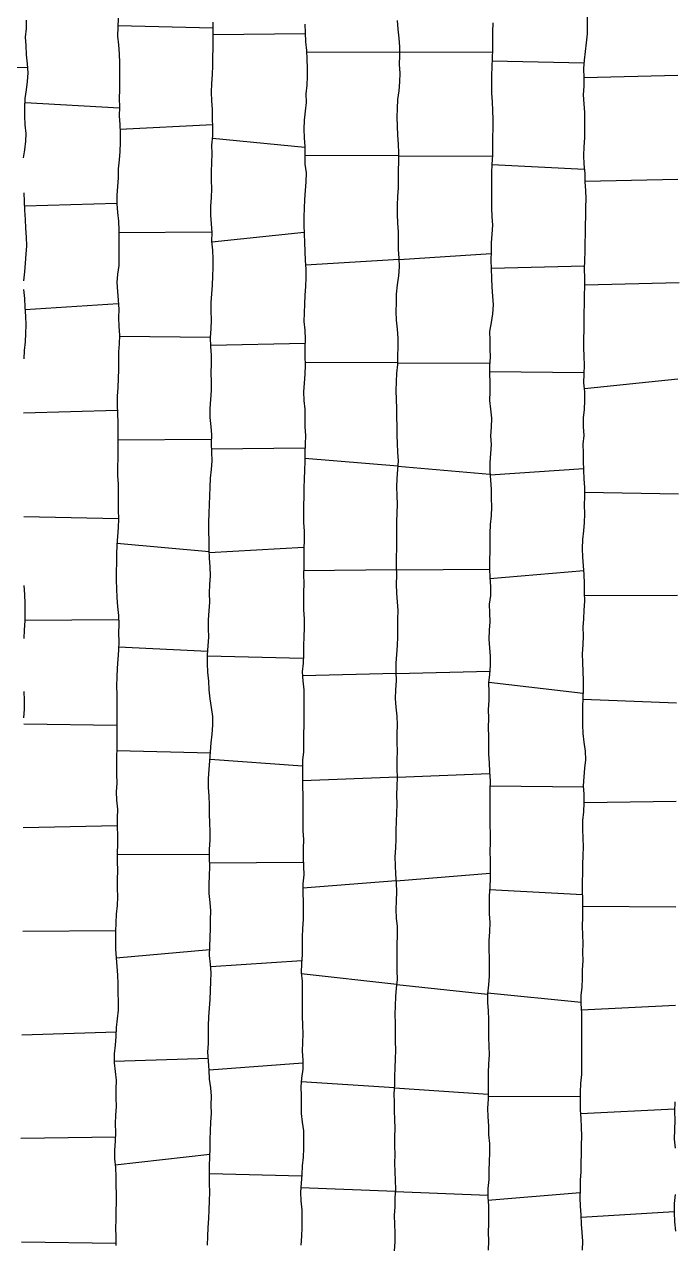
# Model space of a CAD drawing. Extents: x 703186 to 703989, y 1560402 to 1561368.
# Drawn here: x 703369.6 to 703401, y 1560565.7 to 1560624.5 of the extents above; entities that cross this region are included whole.
import ezdxf

# ---------------------------------------------------------------- set-up
doc = ezdxf.new("R2010")
doc.units = 0
doc.layers.add('10124_2002_REAL', color=30, linetype='Continuous')
doc.layers.add('AGROCAD PLL', color=7, linetype='Continuous')

msp = doc.modelspace()

# ---------------------------------------------------------------- linework, layer by layer
at = {"layer": '10124_2002_REAL'}
for points in [[(703369.5537, 1560618.0896), (703369.6171, 1560618.4848), (703369.6703, 1560618.89), (703369.6803, 1560619.2682), (703369.6353, 1560619.6805), (703369.6194, 1560620.1087), (703369.6213, 1560620.5269), (703369.645, 1560620.9529), (703369.7072, 1560621.3678), (703369.7573, 1560621.7747), (703369.7794, 1560622.1934), (703369.7454, 1560622.6204), (703369.7085, 1560623.0616), (703369.6835, 1560623.5053), (703369.6586, 1560623.9161), (703369.6982, 1560624.3291), (703369.7028, 1560624.734)], [(703374.1202, 1560624.8281), (703374.11, 1560624.3932), (703374.0918, 1560623.9606), (703374.1359, 1560623.5436), (703374.1712, 1560623.105), (703374.1849, 1560622.6799), (703374.1846, 1560622.2422), (703374.192, 1560621.8114), (703374.1848, 1560621.3799), (703374.1728, 1560620.9553), (703374.1827, 1560620.5366), (703374.1753, 1560620.1131), (703374.1986, 1560619.6997), (703374.2197, 1560619.2741), (703374.2253, 1560618.8343), (703374.2003, 1560618.4014), (703374.1672, 1560617.9891), (703374.1299, 1560617.5585), (703374.1272, 1560617.126), (703374.1009, 1560616.7144), (703374.0542, 1560616.2908), (703374.0567, 1560615.8725), (703374.0957, 1560615.4532), (703374.1382, 1560615.0344), (703374.1558, 1560614.6007), (703374.1597, 1560614.1704), (703374.1555, 1560613.7551), (703374.1502, 1560613.3306), (703374.1503, 1560612.9064), (703374.1011, 1560612.4817), (703374.0599, 1560612.0787), (703374.0872, 1560611.653), (703374.1189, 1560611.2267), (703374.1542, 1560610.8016), (703374.1396, 1560610.3801), (703374.1502, 1560609.9647), (703374.1829, 1560609.5367), (703374.1776, 1560609.133), (703374.1441, 1560608.7369), (703374.1466, 1560608.3097), (703374.1431, 1560607.8819), (703374.1294, 1560607.453), (703374.103, 1560607.0273), (703374.0722, 1560606.6038), (703374.0822, 1560606.177), (703374.0909, 1560605.7509), (703374.1108, 1560605.3228), (703374.1034, 1560604.9073), (703374.1054, 1560604.4818), (703374.1098, 1560604.0509), (703374.1102, 1560603.6204), (703374.092, 1560603.1994), (703374.0997, 1560602.7767), (703374.1276, 1560602.3598), (703374.1219, 1560601.9407), (703374.1188, 1560601.5261), (703374.1231, 1560601.1046), (703374.1409, 1560600.682), (703374.1322, 1560600.2638), (703374.0926, 1560599.8335), (703374.0551, 1560599.416), (703374.0507, 1560598.9923), (703374.048, 1560598.571), (703374.0359, 1560598.1534), (703374.0262, 1560597.7368), (703374.0451, 1560597.3104), (703374.0593, 1560596.8903), (703374.0929, 1560596.4629), (703374.135, 1560596.0336), (703374.1516, 1560595.6079), (703374.1444, 1560595.1813), (703374.1539, 1560594.7729), (703374.1339, 1560594.351), (703374.11, 1560593.9238), (703374.0844, 1560593.4925), (703374.0537, 1560593.0614), (703374.0486, 1560592.636), (703374.0655, 1560592.2037), (703374.0659, 1560591.7664), (703374.0646, 1560591.3348), (703374.0669, 1560590.9078), (703374.0584, 1560590.4859), (703374.0615, 1560590.0605), (703374.0579, 1560589.6359), (703374.0482, 1560589.2099), (703374.0503, 1560588.7861), (703374.0506, 1560588.3728), (703374.0604, 1560587.9525), (703374.0351, 1560587.5294), (703374.0491, 1560587.1176), (703374.0878, 1560586.6909), (703374.0741, 1560586.2601), (703374.0828, 1560585.8322), (703374.0917, 1560585.4189), (703374.0953, 1560584.9999), (703374.08, 1560584.5707), (703374.078, 1560584.1647), (703374.092, 1560583.7408), (703374.0821, 1560583.2983), (703374.0741, 1560582.8815), (703374.0899, 1560582.4643), (703374.0814, 1560582.0468), (703374.0355, 1560581.6327), (703374.0169, 1560581.2038), (703374.0044, 1560580.7892), (703373.9997, 1560580.3737), (703373.9936, 1560579.945), (703374.0224, 1560579.5264), (703374.0591, 1560579.1075), (703374.0886, 1560578.687), (703374.106, 1560578.2636), (703374.1149, 1560577.8351), (703374.1202, 1560577.4218), (703374.1287, 1560577.0068), (703374.0771, 1560576.5785), (703374.0364, 1560576.1616), (703374.0173, 1560575.7388), (703373.974, 1560575.3081), (703373.925, 1560574.8934), (703373.9393, 1560574.4693), (703373.9836, 1560574.0497), (703374.0228, 1560573.6267), (703374.0192, 1560573.1938), (703374.0067, 1560572.7798), (703374.0235, 1560572.3633), (703373.9915, 1560571.9324), (703373.978, 1560571.5197), (703373.9952, 1560571.1018), (703373.9875, 1560570.6811), (703373.9545, 1560570.248), (703373.9516, 1560569.8324), (703373.9985, 1560569.4117), (703374.0197, 1560568.9674), (703374.0083, 1560568.548), (703374.0283, 1560568.148), (703374.03, 1560567.7272), (703374.0188, 1560567.3312), (703374.0051, 1560566.9113), (703373.992, 1560566.4988), (703374.0078, 1560566.0834), (703374.0199, 1560565.6595)], [(703378.4415, 1560565.6715), (703378.4456, 1560566.089), (703378.4736, 1560566.5256), (703378.4954, 1560566.9554), (703378.5087, 1560567.3802), (703378.5273, 1560567.8045), (703378.5443, 1560568.2234), (703378.5255, 1560568.6504), (703378.5258, 1560569.073), (703378.5367, 1560569.4961), (703378.5433, 1560569.9217), (703378.5583, 1560570.3485), (703378.5622, 1560570.7714), (703378.5758, 1560571.1803), (703378.6038, 1560571.603), (703378.6289, 1560572.02), (703378.6104, 1560572.4239), (703378.6282, 1560572.8492), (703378.6025, 1560573.2632), (703378.5349, 1560573.6759), (703378.5197, 1560574.1044), (703378.4876, 1560574.5357), (703378.4546, 1560574.9755), (703378.4802, 1560575.3978), (703378.4831, 1560575.8168), (703378.4819, 1560576.2375), (703378.4972, 1560576.6726), (703378.529, 1560577.0932), (703378.5604, 1560577.5106), (703378.5791, 1560577.9422), (703378.5981, 1560578.3805), (703378.6078, 1560578.8048), (703378.5814, 1560579.2179), (703378.5375, 1560579.636), (703378.5416, 1560580.0702), (703378.5623, 1560580.5093), (703378.5761, 1560580.9304), (703378.5876, 1560581.3615), (703378.5915, 1560581.7916), (703378.5593, 1560582.1968), (703378.5165, 1560582.6263), (703378.5177, 1560583.0575), (703378.5336, 1560583.4904), (703378.5407, 1560583.9123), (703378.5382, 1560584.3367), (703378.5295, 1560584.7625), (703378.5581, 1560585.1937), (703378.5674, 1560585.6142), (703378.5514, 1560586.0283), (703378.5264, 1560586.4643), (703378.5264, 1560586.8979), (703378.5227, 1560587.3149), (703378.4903, 1560587.7328), (703378.4896, 1560588.1739), (703378.5158, 1560588.6021), (703378.5509, 1560589.0242), (703378.5812, 1560589.461), (703378.606, 1560589.8855), (703378.6531, 1560590.3148), (703378.6916, 1560590.7353), (703378.6931, 1560591.1591), (703378.6334, 1560591.5849), (703378.5643, 1560592.0118), (703378.5161, 1560592.4364), (703378.4933, 1560592.8684), (703378.4571, 1560593.297), (703378.4336, 1560593.7084), (703378.4427, 1560594.1295), (703378.4641, 1560594.5605), (703378.4993, 1560594.9895), (703378.489, 1560595.3995), (703378.4811, 1560595.8248), (703378.5209, 1560596.2523), (703378.5482, 1560596.6679), (703378.5375, 1560597.0986), (703378.5529, 1560597.5244), (703378.5738, 1560597.9379), (703378.5582, 1560598.3666), (703378.5381, 1560598.7885), (703378.5148, 1560599.217), (703378.5136, 1560599.6456), (703378.4989, 1560600.0786), (703378.4958, 1560600.528), (703378.5231, 1560600.9612), (703378.5314, 1560601.3744), (703378.5443, 1560601.8025), (703378.5703, 1560602.222), (703378.5865, 1560602.6414), (703378.628, 1560603.0601), (703378.6628, 1560603.4773), (703378.6377, 1560603.9081), (703378.6327, 1560604.3213), (703378.6391, 1560604.7366), (703378.6065, 1560605.1455), (703378.5662, 1560605.5722), (703378.5677, 1560606.0107), (703378.6015, 1560606.4442), (703378.6355, 1560606.8692), (703378.6225, 1560607.2967), (703378.6102, 1560607.7272), (703378.6308, 1560608.1676), (703378.6275, 1560608.5838), (703378.5921, 1560608.9968), (703378.5825, 1560609.4274), (703378.6078, 1560609.856), (703378.6224, 1560610.2809), (703378.6092, 1560610.7026), (703378.6152, 1560611.1172), (703378.6522, 1560611.5386), (703378.6835, 1560611.9597), (703378.6899, 1560612.3795), (703378.7031, 1560612.8003), (703378.7093, 1560613.22), (703378.6903, 1560613.6477), (703378.646, 1560614.0706), (703378.6528, 1560614.4872), (703378.6349, 1560614.9115), (703378.6013, 1560615.3352), (703378.5978, 1560615.7588), (703378.6258, 1560616.1878), (703378.6459, 1560616.5961), (703378.6263, 1560617.0133), (703378.6254, 1560617.4236), (703378.6382, 1560617.8607), (703378.6591, 1560618.2922), (703378.6471, 1560618.7081), (703378.6898, 1560619.1497), (703378.692, 1560619.5692), (703378.6688, 1560619.9942), (703378.6705, 1560620.4192), (703378.638, 1560620.8357), (703378.6341, 1560621.2596), (703378.6519, 1560621.6725), (703378.6754, 1560622.1022), (703378.6915, 1560622.5339), (703378.6952, 1560622.9504), (703378.7073, 1560623.3745), (703378.7113, 1560623.8034), (703378.7064, 1560624.2083), (703378.7045, 1560624.6352)], [(703383.1311, 1560624.534), (703383.1483, 1560624.1164), (703383.1712, 1560623.6858), (703383.207, 1560623.2673), (703383.2259, 1560622.8438), (703383.2428, 1560622.419), (703383.2505, 1560622.0073), (703383.2207, 1560621.5889), (703383.1778, 1560621.1701), (703383.1904, 1560620.7566), (703383.1501, 1560620.3404), (703383.1052, 1560619.9096), (703383.0807, 1560619.4753), (703383.0955, 1560619.0587), (703383.1373, 1560618.6332), (703383.1235, 1560618.206), (703383.1371, 1560617.7812), (703383.1936, 1560617.3683), (703383.1757, 1560616.9405), (703383.1421, 1560616.5211), (703383.1085, 1560616.091), (703383.1056, 1560615.6688), (703383.0879, 1560615.2506), (703383.0821, 1560614.8399), (703383.0969, 1560614.4218), (703383.1231, 1560614.0049), (703383.1369, 1560613.5754), (703383.15, 1560613.1495), (703383.1764, 1560612.7299), (703383.1778, 1560612.3084), (703383.1576, 1560611.8899), (703383.1249, 1560611.464), (703383.1182, 1560611.0429), (703383.0997, 1560610.6272), (703383.0892, 1560610.2028), (703383.1351, 1560609.7761), (703383.1542, 1560609.347), (703383.1391, 1560608.9281), (703383.1338, 1560608.5223), (703383.1441, 1560608.0931), (703383.134, 1560607.656), (703383.0921, 1560607.2348), (703383.0595, 1560606.8104), (703383.082, 1560606.3997), (703383.1389, 1560605.9799), (703383.1264, 1560605.5562), (703383.1369, 1560605.1282), (703383.1668, 1560604.6999), (703383.1481, 1560604.2877), (703383.1322, 1560603.8688), (703383.1303, 1560603.4476), (703383.1092, 1560603.0273), (703383.0936, 1560602.6025), (703383.0874, 1560602.1791), (703383.0875, 1560601.7576), (703383.0625, 1560601.3297), (703383.0634, 1560600.9241), (703383.0659, 1560600.5101), (703383.0959, 1560600.0942), (703383.097, 1560599.6721), (703383.0866, 1560599.2421), (703383.0903, 1560598.8153), (703383.0762, 1560598.4008), (703383.061, 1560597.9828), (703383.076, 1560597.5645), (703383.0699, 1560597.1361), (703383.0721, 1560596.7116), (703383.0729, 1560596.2951), (703383.1007, 1560595.8652), (703383.0952, 1560595.4345), (703383.0813, 1560595.0008), (703383.0637, 1560594.5819), (703383.0691, 1560594.1544), (703383.0428, 1560593.7328), (703383.0013, 1560593.3073), (703383.0304, 1560592.8776), (703383.0799, 1560592.45), (703383.0895, 1560592.0133), (703383.0814, 1560591.5847), (703383.0799, 1560591.1713), (703383.0766, 1560590.7325), (703383.0736, 1560590.3186), (703383.0741, 1560589.8937), (703383.0626, 1560589.4628), (703383.025, 1560589.0478), (703383.015, 1560588.6227), (703383.0134, 1560588.2035), (703383.0175, 1560587.7848), (703383.038, 1560587.3575), (703383.0285, 1560586.9314), (703383.0276, 1560586.5065), (703383.0342, 1560586.0735), (703383.0358, 1560585.6532), (703383.0648, 1560585.2278), (703383.0464, 1560584.7961), (703383.0526, 1560584.3576), (703383.0725, 1560583.9287), (703383.0804, 1560583.5177), (703383.0409, 1560583.0927), (703383.04, 1560582.6571), (703383.0533, 1560582.2289), (703383.0475, 1560581.8064), (703383.0551, 1560581.369), (703383.0188, 1560580.943), (703383.0042, 1560580.5218), (703383.0098, 1560580.0963), (703383.0077, 1560579.6659), (703382.9693, 1560579.2433), (703382.9489, 1560578.812), (703383.0058, 1560578.4017), (703382.9963, 1560577.9759), (703382.9957, 1560577.5442), (703383.0001, 1560577.1243), (703383.0027, 1560576.7081), (703383.0121, 1560576.2781), (703383.0319, 1560575.8634), (703383.0224, 1560575.4414), (703383.0078, 1560575.0194), (703383.0396, 1560574.5969), (703383.0311, 1560574.1563), (703382.9738, 1560573.7257), (703382.9449, 1560573.2967), (703382.9489, 1560572.8735), (703382.9509, 1560572.4479), (703382.9576, 1560572.0255), (703383.0068, 1560571.6057), (703383.0629, 1560571.1755), (703383.0738, 1560570.7395), (703383.0652, 1560570.3304), (703383.0504, 1560569.9166), (703383.0066, 1560569.4927), (703382.9867, 1560569.0786), (703382.9596, 1560568.6565), (703382.9289, 1560568.2296), (703382.9422, 1560567.8059), (703382.9872, 1560567.3823), (703382.9902, 1560566.9467), (703382.9856, 1560566.5228), (703382.9658, 1560566.1089), (703382.9382, 1560565.6769)], [(703387.4507, 1560565.402), (703387.491, 1560565.8346), (703387.4916, 1560566.2619), (703387.4732, 1560566.6768), (703387.4574, 1560567.0971), (703387.4868, 1560567.5219), (703387.4974, 1560567.9471), (703387.514, 1560568.3748), (703387.5078, 1560568.7966), (703387.4818, 1560569.2072), (703387.4791, 1560569.6218), (703387.4829, 1560570.04), (703387.4797, 1560570.4658), (703387.4788, 1560570.8897), (703387.4888, 1560571.3037), (703387.4679, 1560571.7236), (703387.46, 1560572.1411), (703387.4549, 1560572.5512), (703387.4459, 1560572.9691), (703387.474, 1560573.3981), (703387.4683, 1560573.8033), (703387.4829, 1560574.224), (703387.5074, 1560574.6625), (703387.5175, 1560575.08), (703387.509, 1560575.5064), (703387.5013, 1560575.9388), (703387.5009, 1560576.3661), (703387.4963, 1560576.7911), (703387.4979, 1560577.2152), (703387.516, 1560577.6533), (703387.5512, 1560578.068), (703387.5957, 1560578.4759), (703387.5899, 1560578.9077), (703387.5845, 1560579.3219), (703387.5781, 1560579.7381), (703387.5843, 1560580.1656), (703387.6068, 1560580.6041), (703387.5959, 1560581.0277), (703387.5515, 1560581.432), (703387.5314, 1560581.8596), (703387.5473, 1560582.2764), (703387.5742, 1560582.7003), (703387.5525, 1560583.1357), (703387.5193, 1560583.5525), (703387.5063, 1560583.9687), (703387.4969, 1560584.3936), (703387.5279, 1560584.8273), (703387.5387, 1560585.2514), (703387.5369, 1560585.6707), (703387.5473, 1560586.0984), (703387.5704, 1560586.5149), (703387.5821, 1560586.9337), (703387.5677, 1560587.3617), (703387.5842, 1560587.7968), (703387.6053, 1560588.2106), (703387.5881, 1560588.6415), (703387.5828, 1560589.0669), (703387.5945, 1560589.4818), (703387.5851, 1560589.9028), (703387.5812, 1560590.3259), (703387.6001, 1560590.7567), (703387.5822, 1560591.172), (703387.5442, 1560591.6058), (703387.5133, 1560592.0322), (703387.5191, 1560592.4522), (703387.5465, 1560592.8769), (703387.5359, 1560593.3047), (703387.5441, 1560593.7346), (703387.5645, 1560594.155), (703387.5986, 1560594.5796), (703387.6153, 1560595.0001), (703387.6196, 1560595.4158), (703387.6223, 1560595.848), (703387.6307, 1560596.2705), (703387.6032, 1560596.6836), (703387.5755, 1560597.1038), (703387.5491, 1560597.5383), (703387.5648, 1560597.976), (703387.5614, 1560598.4081), (703387.5493, 1560598.8339), (703387.5699, 1560599.2639), (703387.572, 1560599.6875), (703387.5701, 1560600.1171), (703387.575, 1560600.5457), (703387.5863, 1560600.9709), (703387.5998, 1560601.3849), (703387.578, 1560601.8078), (703387.5629, 1560602.2313), (703387.5834, 1560602.6406), (703387.6114, 1560603.069), (703387.6462, 1560603.486), (703387.6183, 1560603.8971), (703387.6074, 1560604.3261), (703387.5871, 1560604.7273), (703387.5894, 1560605.1553), (703387.5678, 1560605.5881), (703387.568, 1560606.0147), (703387.5579, 1560606.4451), (703387.5442, 1560606.871), (703387.5481, 1560607.2955), (703387.5748, 1560607.7187), (703387.6137, 1560608.1265), (703387.6149, 1560608.5443), (703387.6283, 1560608.9651), (703387.6412, 1560609.4001), (703387.606, 1560609.8283), (703387.5538, 1560610.2622), (703387.5323, 1560610.685), (703387.5592, 1560611.1037), (703387.5614, 1560611.5261), (703387.6047, 1560611.9659), (703387.6638, 1560612.3975), (703387.7062, 1560612.8432), (703387.68, 1560613.2571), (703387.6489, 1560613.6737), (703387.6559, 1560614.0919), (703387.643, 1560614.5171), (703387.6255, 1560614.9502), (703387.6073, 1560615.3813), (703387.6089, 1560615.8076), (703387.6247, 1560616.2327), (703387.6517, 1560616.6435), (703387.645, 1560617.0644), (703387.6501, 1560617.4883), (703387.6676, 1560617.9208), (703387.669, 1560618.3358), (703387.6534, 1560618.7567), (703387.6205, 1560619.1875), (703387.5969, 1560619.6129), (703387.5794, 1560620.0456), (703387.5945, 1560620.4762), (703387.6212, 1560620.9035), (703387.6766, 1560621.329), (703387.7138, 1560621.751), (703387.7237, 1560622.1785), (703387.7031, 1560622.596), (703387.7121, 1560623.0251), (703387.7108, 1560623.4491), (703387.6786, 1560623.8687), (703387.6322, 1560624.292), (703387.6054, 1560624.7092)], [(703392.1972, 1560624.6016), (703392.1919, 1560624.1677), (703392.1803, 1560623.7375), (703392.1872, 1560623.3194), (703392.1663, 1560622.8966), (703392.1569, 1560622.4724), (703392.144, 1560622.0564), (703392.1304, 1560621.6255), (703392.1437, 1560621.2116), (703392.1725, 1560620.7878), (703392.186, 1560620.3684), (703392.2023, 1560619.9385), (703392.1991, 1560619.5073), (703392.1909, 1560619.0877), (703392.1783, 1560618.6507), (703392.1802, 1560618.2231), (703392.1524, 1560617.791), (703392.1311, 1560617.3615), (703392.1298, 1560616.9329), (703392.1398, 1560616.4986), (703392.1315, 1560616.0685), (703392.1331, 1560615.672), (703392.1512, 1560615.2652), (703392.1811, 1560614.8434), (703392.1592, 1560614.4177), (703392.1273, 1560613.9867), (703392.1257, 1560613.5754), (703392.107, 1560613.1606), (703392.1172, 1560612.733), (703392.1344, 1560612.2942), (703392.1609, 1560611.8535), (703392.1801, 1560611.4245), (703392.2118, 1560611.0106), (703392.178, 1560610.5794), (703392.1168, 1560610.1556), (703392.0368, 1560609.7218), (703392.0624, 1560609.3043), (703392.0572, 1560608.8874), (703392.07, 1560608.4762), (703392.0454, 1560608.0697), (703392.0415, 1560607.6752), (703392.0499, 1560607.2713), (703392.0486, 1560606.8266), (703392.044, 1560606.3872), (703392.083, 1560605.9717), (703392.1438, 1560605.5451), (703392.1169, 1560605.1081), (703392.0815, 1560604.6909), (703392.1194, 1560604.2657), (703392.0951, 1560603.8356), (703392.0541, 1560603.3995), (703392.0529, 1560602.9835), (703392.0828, 1560602.5522), (703392.1157, 1560602.1207), (703392.1206, 1560601.6899), (703392.1297, 1560601.265), (703392.1172, 1560600.8389), (703392.0762, 1560600.4189), (703392.0584, 1560599.9806), (703392.053, 1560599.5571), (703392.0492, 1560599.1262), (703392.0416, 1560598.7005), (703392.0354, 1560598.2814), (703392.0554, 1560597.8622), (703392.0927, 1560597.4292), (703392.0859, 1560596.9928), (703392.0321, 1560596.5746), (703392.0445, 1560596.1495), (703392.0494, 1560595.7239), (703392.0278, 1560595.3143), (703392.0156, 1560594.8854), (703392.0406, 1560594.4753), (703392.0737, 1560594.056), (703392.0787, 1560593.6221), (703392.0444, 1560593.1881), (703391.9958, 1560592.7768), (703392.0018, 1560592.3555), (703392.0007, 1560591.9326), (703391.983, 1560591.5021), (703391.9932, 1560591.0636), (703391.9782, 1560590.6261), (703391.9929, 1560590.1949), (703391.9954, 1560589.7744), (703391.9988, 1560589.349), (703392.0231, 1560588.9259), (703392.0414, 1560588.4963), (703392.0673, 1560588.0613), (703392.0626, 1560587.6261), (703392.0527, 1560587.201), (703392.0611, 1560586.7754), (703392.0586, 1560586.3437), (703392.0596, 1560585.9199), (703392.0697, 1560585.5043), (703392.0756, 1560585.0805), (703392.0605, 1560584.6504), (703392.0751, 1560584.225), (703392.0716, 1560583.7984), (703392.0686, 1560583.3638), (703392.0528, 1560582.9382), (703392.0295, 1560582.509), (703392.0283, 1560582.075), (703392.019, 1560581.6458), (703392.0493, 1560581.2212), (703392.0436, 1560580.7832), (703392.0107, 1560580.3541), (703392.0129, 1560579.9254), (703392.027, 1560579.5008), (703392.0224, 1560579.0736), (703392.0201, 1560578.6447), (703391.9898, 1560578.2188), (703391.9476, 1560577.7882), (703391.9469, 1560577.3702), (703391.9701, 1560576.9628), (703391.9886, 1560576.5464), (703391.9875, 1560576.1252), (703391.9885, 1560575.6909), (703392.0096, 1560575.2628), (703392.02, 1560574.8513), (703391.9906, 1560574.4133), (703391.9785, 1560573.9859), (703391.9726, 1560573.5664), (703391.9778, 1560573.1328), (703391.9799, 1560572.7089), (703391.9493, 1560572.281), (703391.9636, 1560571.855), (703391.9872, 1560571.4261), (703391.996, 1560570.9937), (703392.036, 1560570.5649), (703392.04, 1560570.1261), (703392.0167, 1560569.7039), (703392.007, 1560569.2755), (703392.0125, 1560568.8435), (703391.9678, 1560568.4096), (703391.9564, 1560567.9815), (703391.9902, 1560567.5719), (703391.998, 1560567.1375), (703391.9979, 1560566.7025), (703391.9723, 1560566.2914), (703391.9911, 1560565.8616), (703391.9808, 1560565.4323)], [(703396.5194, 1560565.4373), (703396.537, 1560565.8674), (703396.5182, 1560566.2823), (703396.483, 1560566.6873), (703396.4564, 1560567.1337), (703396.4317, 1560567.5556), (703396.4111, 1560567.9543), (703396.428, 1560568.3825), (703396.4313, 1560568.7999), (703396.4618, 1560569.2111), (703396.4708, 1560569.6412), (703396.479, 1560570.0742), (703396.4843, 1560570.5003), (703396.4941, 1560570.932), (703396.4843, 1560571.3534), (703396.4564, 1560571.7786), (703396.4363, 1560572.203), (703396.4359, 1560572.6208), (703396.4332, 1560573.0413), (703396.4483, 1560573.4684), (703396.4906, 1560573.8984), (703396.4983, 1560574.3317), (703396.4999, 1560574.7445), (703396.5023, 1560575.1753), (703396.5004, 1560575.5991), (703396.4919, 1560576.0231), (703396.4925, 1560576.4595), (703396.4896, 1560576.8757), (703396.469, 1560577.2993), (703396.4707, 1560577.706), (703396.5045, 1560578.1172), (703396.5219, 1560578.5338), (703396.5233, 1560578.9478), (703396.5603, 1560579.3815), (703396.5462, 1560579.8047), (703396.5536, 1560580.2112), (703396.5388, 1560580.639), (703396.525, 1560581.057), (703396.5456, 1560581.4882), (703396.544, 1560581.9252), (703396.5472, 1560582.3442), (703396.5241, 1560582.7726), (703396.5348, 1560583.1809), (703396.5462, 1560583.6049), (703396.5402, 1560584.0309), (703396.5568, 1560584.454), (703396.5694, 1560584.877), (703396.5637, 1560585.2885), (703396.5468, 1560585.7118), (703396.5505, 1560586.1465), (703396.5986, 1560586.567), (703396.6078, 1560586.9979), (703396.6013, 1560587.4117), (703396.5752, 1560587.821), (703396.6005, 1560588.2559), (703396.6469, 1560588.674), (703396.6934, 1560589.0729), (703396.6664, 1560589.4931), (703396.601, 1560589.9168), (703396.5621, 1560590.333), (703396.5486, 1560590.7615), (703396.5441, 1560591.177), (703396.5364, 1560591.6075), (703396.5542, 1560592.0444), (703396.5775, 1560592.479), (703396.581, 1560592.9017), (703396.5669, 1560593.3219), (703396.5373, 1560593.7547), (703396.5351, 1560594.1865), (703396.5619, 1560594.6154), (703396.5797, 1560595.0407), (703396.5676, 1560595.4585), (703396.5848, 1560595.8712), (703396.6025, 1560596.2888), (703396.6321, 1560596.7163), (703396.6311, 1560597.1426), (703396.619, 1560597.565), (703396.603, 1560597.9972), (703396.5819, 1560598.4268), (703396.5374, 1560598.8364), (703396.5232, 1560599.2572), (703396.5486, 1560599.6907), (703396.5845, 1560600.1106), (703396.6237, 1560600.5194), (703396.6446, 1560600.9371), (703396.6277, 1560601.3505), (703396.6354, 1560601.7721), (703396.6436, 1560602.1915), (703396.6049, 1560602.6102), (703396.5869, 1560603.0333), (703396.5773, 1560603.4643), (703396.569, 1560603.8698), (703396.5663, 1560604.2898), (703396.6016, 1560604.7088), (703396.577, 1560605.1307), (703396.5802, 1560605.5504), (703396.6217, 1560605.9664), (703396.646, 1560606.3916), (703396.6393, 1560606.8108), (703396.5948, 1560607.2433), (703396.6011, 1560607.677), (703396.618, 1560608.0963), (703396.6111, 1560608.5175), (703396.5884, 1560608.945), (703396.5936, 1560609.3741), (703396.6114, 1560609.794), (703396.6152, 1560610.2196), (703396.6118, 1560610.6273), (703396.6207, 1560611.0411), (703396.6261, 1560611.4656), (703396.6422, 1560611.8863), (703396.6322, 1560612.3031), (703396.6209, 1560612.7269), (703396.6376, 1560613.1658), (703396.6638, 1560613.5787), (703396.6617, 1560613.9886), (703396.6722, 1560614.4189), (703396.6657, 1560614.853), (703396.6845, 1560615.2851), (703396.6936, 1560615.7077), (703396.7036, 1560616.1191), (703396.6826, 1560616.5252), (703396.659, 1560616.9332), (703396.6504, 1560617.3398), (703396.605, 1560617.7817), (703396.596, 1560618.2025), (703396.6011, 1560618.6268), (703396.6341, 1560619.0522), (703396.6458, 1560619.453), (703396.6359, 1560619.8763), (703396.6326, 1560620.2856), (703396.614, 1560620.6961), (703396.5818, 1560621.1336), (703396.6017, 1560621.5409), (703396.6093, 1560621.9551), (703396.5972, 1560622.3912), (703396.6183, 1560622.8025), (703396.6665, 1560623.2242), (703396.7233, 1560623.6413), (703396.7715, 1560624.0743), (703396.7611, 1560624.5055), (703396.7746, 1560624.9158)], [(703369.5719, 1560612.1671), (703369.6279, 1560612.5975), (703369.6507, 1560613.0218), (703369.6811, 1560613.4475), (703369.7119, 1560613.8536), (703369.6968, 1560614.2737), (703369.672, 1560614.7091), (703369.6487, 1560615.1265), (703369.6243, 1560615.5667), (703369.6108, 1560615.9884), (703369.5954, 1560616.4034)], [(703369.5939, 1560608.3962), (703369.611, 1560608.8114), (703369.6504, 1560609.2173), (703369.6702, 1560609.6255), (703369.6917, 1560610.0404), (703369.6628, 1560610.4526), (703369.6349, 1560610.8877), (703369.6166, 1560611.3135), (703369.5701, 1560611.7375)], [(703369.5827, 1560594.9182), (703369.6022, 1560595.3445), (703369.6373, 1560595.7745), (703369.6341, 1560596.1967), (703369.6369, 1560596.6122), (703369.6197, 1560597.0438), (703369.5915, 1560597.4784)], [(703369.5791, 1560591.095), (703369.6019, 1560591.5189), (703369.6064, 1560591.9392), (703369.5889, 1560592.3663)], [(703400.9811, 1560572.5737), (703400.9664, 1560572.1306), (703400.9822, 1560571.6879), (703400.9676, 1560571.2396), (703400.9577, 1560570.7861), (703400.9994, 1560570.3414)], [(703400.9928, 1560568.1208), (703400.9568, 1560567.6743), (703400.9473, 1560567.2382), (703400.9708, 1560566.7967), (703401.0136, 1560566.3517)]]:
    msp.add_lwpolyline(points, dxfattribs=at)
at = {"layer": 'AGROCAD PLL', "color": 1, "true_color": 0xff0000}
for points in [[(703374.1118, 1560624.4704), (703378.7057, 1560624.3626)], [(703365.1636, 1560622.3969), (703369.7578, 1560622.4649)], [(703369.6342, 1560620.7579), (703374.1821, 1560620.5049)], [(703378.5908, 1560609.0541), (703383.1473, 1560609.1556)], [(703392.0426, 1560607.7885), (703396.6038, 1560607.7434)], [(703369.5735, 1560600.7974), (703374.1397, 1560600.7096)], [(703378.5228, 1560599.0694), (703383.0884, 1560599.3176)], [(703378.4416, 1560594.0764), (703383.058, 1560593.9767)], [(703392.0008, 1560592.8191), (703396.5668, 1560592.2795)], [(703387.6044, 1560588.2339), (703383.0149, 1560588.0507)], [(703387.5706, 1560578.2457), (703382.9576, 1560578.7489)], [(703369.4727, 1560575.8185), (703374.0273, 1560575.9593)], [(703369.4236, 1560570.8219), (703373.9914, 1560570.8968)], [(703373.9833, 1560569.5484), (703378.5481, 1560570.0573)], [(703387.5093, 1560568.2526), (703382.9433, 1560568.4298)], [(703369.4633, 1560565.8304), (703374.0169, 1560565.7654)]]:
    msp.add_lwpolyline(points, dxfattribs=at)
at = {"layer": 'AGROCAD PLL', "color": 5, "true_color": 0x0000ff}
for points in [[(703378.7085, 1560624.0369), (703383.1497, 1560624.0906)], [(703392.1633, 1560622.7631), (703396.6112, 1560622.6645)], [(703369.6178, 1560615.7711), (703374.0565, 1560615.9132)], [(703387.6837, 1560613.1981), (703392.1214, 1560613.479)], [(703387.6837, 1560613.1981), (703392.1214, 1560613.479)], [(703374.1824, 1560609.498), (703378.5822, 1560609.4402)], [(703374.1824, 1560609.498), (703378.5833, 1560609.4402)], [(703387.6139, 1560608.2133), (703392.0533, 1560608.2006)], [(703387.6139, 1560608.2133), (703392.0533, 1560608.2006)], [(703374.1416, 1560594.513), (703378.4516, 1560594.3087)], [(703387.6044, 1560588.2339), (703392.0465, 1560588.4112)], [(703387.6044, 1560588.2339), (703392.0465, 1560588.4112)], [(703396.6076, 1560587.0104), (703401.0442, 1560587.0801)], [(703378.5882, 1560579.1107), (703382.9828, 1560579.3916)], [(703387.5706, 1560578.2457), (703391.9476, 1560577.7682)], [(703387.5706, 1560578.2457), (703391.9476, 1560577.7682)]]:
    msp.add_lwpolyline(points, dxfattribs=at)
at = {"layer": 'AGROCAD PLL', "color": 3, "true_color": 0x00ff00}
for points in [[(703387.7116, 1560623.1846), (703383.2113, 1560623.1708)], [(703387.7116, 1560623.1846), (703392.1812, 1560623.1983)], [(703387.7116, 1560623.1846), (703392.1812, 1560623.1983)], [(703396.6092, 1560621.96), (703401.1333, 1560622.0855)], [(703374.2097, 1560619.4762), (703378.685, 1560619.698)], [(703378.6793, 1560619.0408), (703383.1365, 1560618.6098)], [(703387.6685, 1560618.1942), (703383.1234, 1560618.2095)], [(703387.6685, 1560618.1942), (703383.1236, 1560618.2095)], [(703387.6685, 1560618.1942), (703392.1774, 1560618.179)], [(703387.6685, 1560618.1942), (703392.1774, 1560618.179)], [(703392.1512, 1560617.7665), (703396.6294, 1560617.5444)], [(703396.6583, 1560616.9663), (703401.1247, 1560617.0607)], [(703374.1568, 1560614.4879), (703378.6511, 1560614.5286)], [(703378.6485, 1560614.047), (703383.0937, 1560614.5127)], [(703387.6837, 1560613.1981), (703383.1649, 1560612.912)], [(703392.1163, 1560612.7709), (703396.6267, 1560612.8785)], [(703396.6402, 1560611.9697), (703401.1847, 1560612.0787)], [(703369.6416, 1560610.7832), (703374.1318, 1560611.0711)], [(703387.6139, 1560608.2133), (703383.1409, 1560608.2262)], [(703396.6226, 1560606.9731), (703401.1338, 1560607.4372)], [(703369.5586, 1560605.7962), (703374.0872, 1560605.9333)], [(703374.1053, 1560604.5024), (703378.6358, 1560604.5237)], [(703378.6358, 1560604.0624), (703383.1416, 1560604.1169)], [(703387.624, 1560603.2195), (703383.131, 1560603.5944)], [(703387.624, 1560603.2195), (703392.0622, 1560602.8491)], [(703387.624, 1560603.2195), (703392.0622, 1560602.8491)], [(703392.0655, 1560602.8018), (703396.5851, 1560603.1152)], [(703396.6395, 1560601.9814), (703401.151, 1560601.8932)], [(703374.0633, 1560599.5075), (703378.5208, 1560599.1071)], [(703387.5629, 1560598.2233), (703383.0685, 1560598.188)], [(703387.5629, 1560598.2233), (703392.0365, 1560598.2585)], [(703387.5629, 1560598.2233), (703392.0365, 1560598.2585)], [(703392.0601, 1560597.8072), (703396.5932, 1560598.1977)], [(703396.6315, 1560596.9901), (703401.1125, 1560597.0007)], [(703369.6371, 1560595.8022), (703374.1427, 1560595.8364)], [(703387.5378, 1560593.2286), (703383.0142, 1560593.1166)], [(703387.5378, 1560593.2286), (703392.0565, 1560593.3406)], [(703387.5378, 1560593.2286), (703392.0565, 1560593.3406)], [(703396.5522, 1560591.9952), (703401.0689, 1560591.8112)], [(703369.5749, 1560590.8066), (703374.0635, 1560590.7413)], [(703374.0552, 1560589.5162), (703378.5779, 1560589.4132)], [(703378.556, 1560589.0977), (703383.0189, 1560588.7881)], [(703392.0647, 1560587.8223), (703396.5782, 1560587.7735)], [(703369.5441, 1560585.8114), (703374.0815, 1560585.8972)], [(703374.0797, 1560584.5198), (703378.5349, 1560584.4979)], [(703378.5396, 1560584.1036), (703383.0632, 1560584.1302)], [(703387.5443, 1560583.2385), (703383.0405, 1560582.8797)], [(703387.5443, 1560583.2385), (703392.0702, 1560583.599)], [(703387.5443, 1560583.2385), (703392.0702, 1560583.599)], [(703392.0466, 1560582.8237), (703396.5345, 1560582.58)], [(703396.5447, 1560582.0151), (703401.0312, 1560581.9809)], [(703369.5185, 1560580.8145), (703374.0061, 1560580.8453)], [(703374.0225, 1560579.5248), (703378.5402, 1560579.9206)], [(703391.9517, 1560577.8298), (703396.4694, 1560577.3871)], [(703396.4826, 1560577.0201), (703401.0141, 1560577.2405)], [(703373.937, 1560574.5388), (703378.4759, 1560574.6918)], [(703378.5187, 1560574.1181), (703383.0369, 1560574.4544)], [(703387.4643, 1560573.2502), (703382.9616, 1560573.5451)], [(703387.4643, 1560573.2502), (703391.9787, 1560572.9545)], [(703387.4643, 1560573.2502), (703391.9787, 1560572.9545)], [(703391.9793, 1560572.833), (703396.4344, 1560572.8551)], [(703396.4448, 1560572.023), (703400.9699, 1560572.2373)], [(703378.5272, 1560569.1279), (703382.9825, 1560569.0131)], [(703387.5093, 1560568.2526), (703391.959, 1560568.0799)], [(703387.5093, 1560568.2526), (703391.959, 1560568.0799)], [(703391.968, 1560567.8407), (703396.4211, 1560568.2081)], [(703396.4627, 1560567.0275), (703400.9485, 1560567.2948)]]:
    msp.add_lwpolyline(points, dxfattribs=at)

doc.saveas('drawing.dxf')
